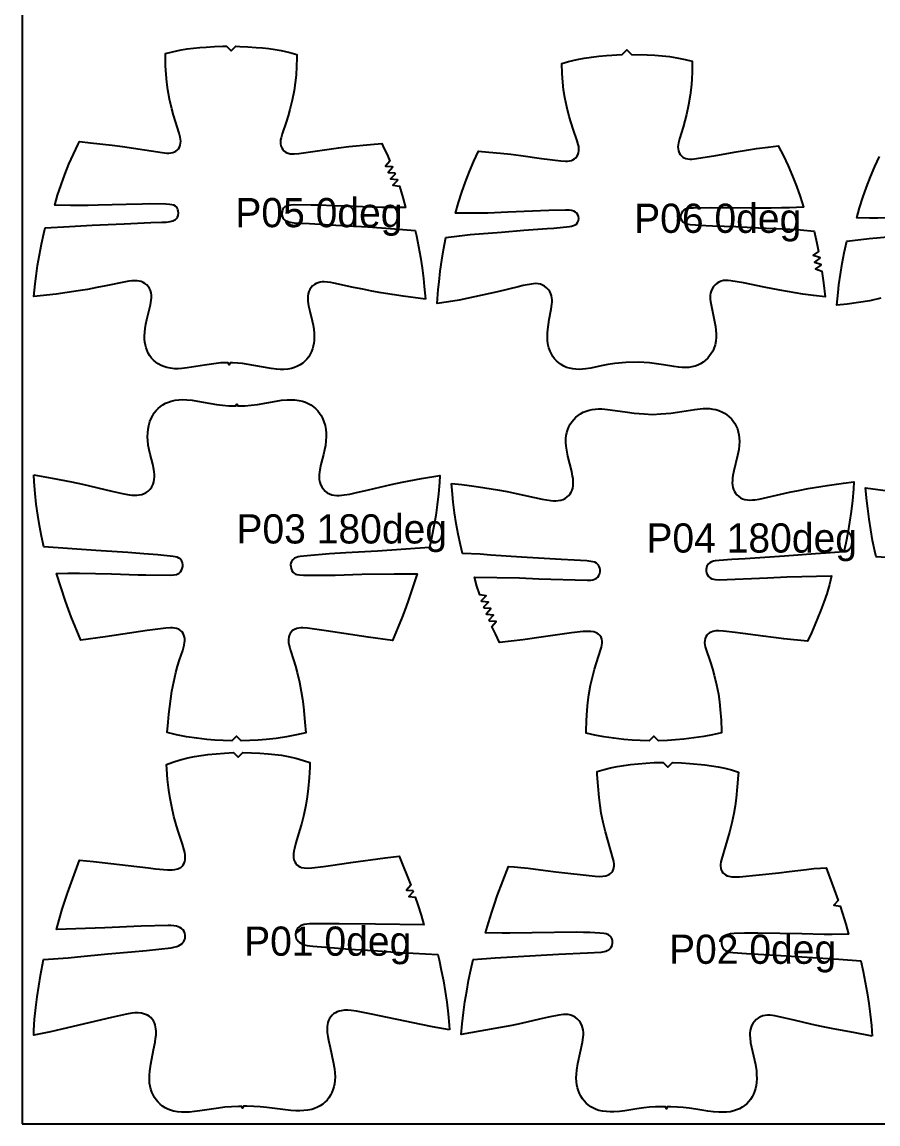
# Model space of a CAD drawing. Header units: millimetres. Extents: x 0 to 2000, y 0 to 1032.
# Drawn here: x 0 to 366.4, y 0 to 471.8 of the extents above; entities that cross this region are included whole.
import ezdxf

# ---------------------------------------------------------------- set-up
doc = ezdxf.new("R2010")
doc.units = ezdxf.units.MM
for name, color, linetype in [('ANNOTATION', 3, 'Continuous'), ('LEATHER', 1, 'Continuous'), ('PIECES', 5, 'Continuous')]:
    doc.layers.add(name, color=color, linetype=linetype)

msp = doc.modelspace()

# ---------------------------------------------------------------- linework, layer by layer
at = {"layer": 'LEATHER'}
msp.add_lwpolyline([(0, 0), (2000, 0), (2000, 1000), (0, 1000)], close=True, dxfattribs=at)
at = {"layer": 'PIECES'}
for points in [[(172.72, 353.19), (163.18, 354.41), (158.47, 355.09), (153.78, 355.84), (149.79, 356.57), (145.82, 357.36), (141.85, 358.19), (133.53, 360.04), (132.15, 360.3), (130.75, 360.48), (129.35, 360.54), (128.47, 360.5), (127.6, 360.38), (126.75, 360.16), (125.94, 359.85), (125.18, 359.42), (124.41, 358.81), (123.76, 358.08), (123.23, 357.26), (122.82, 356.37), (122.52, 355.38), (122.36, 354.37), (122.32, 353.34), (122.36, 352.3), (122.49, 351.26), (122.67, 350.23), (123.17, 348), (124.19, 343.92), (124.57, 342.04), (124.86, 340.14), (125, 338.6), (125.06, 337.05), (125.01, 335.5), (124.88, 334.27), (124.67, 333.04), (124.35, 331.84), (123.93, 330.68), (123.38, 329.54), (122.73, 328.47), (121.96, 327.48), (121.1, 326.58), (120.14, 325.76), (119.04, 325.01), (117.86, 324.39), (116.62, 323.89), (115.33, 323.52), (113.74, 323.22), (112.13, 323.08), (110.5, 323.08), (108.88, 323.18), (106.63, 323.47), (99.23, 324.78), (94.31, 325.54), (92.34, 325.77), (90.14, 325.89), (89.08, 325.88), (88.68, 325.08), (88.28, 325.89), (87.23, 325.91), (85.03, 325.82), (83.05, 325.61), (78.13, 324.91), (70.71, 323.7), (68.45, 323.44), (66.83, 323.35), (65.21, 323.38), (63.6, 323.54), (62.01, 323.86), (60.73, 324.25), (59.49, 324.76), (58.32, 325.4), (57.23, 326.16), (56.28, 326.99), (55.43, 327.91), (54.68, 328.91), (54.03, 329.98), (53.5, 331.12), (53.09, 332.29), (52.79, 333.5), (52.59, 334.72), (52.48, 335.96), (52.45, 337.51), (52.53, 339.06), (52.69, 340.6), (53, 342.49), (53.41, 344.37), (54.48, 348.43), (55.01, 350.65), (55.2, 351.69), (55.34, 352.73), (55.4, 353.76), (55.37, 354.79), (55.22, 355.81), (54.94, 356.8), (54.54, 357.7), (54.02, 358.52), (53.38, 359.26), (52.62, 359.88), (51.86, 360.32), (51.06, 360.64), (50.21, 360.87), (49.34, 361), (48.46, 361.06), (47.06, 361.01), (45.66, 360.85), (44.28, 360.61), (35.93, 358.86), (31.95, 358.08), (27.97, 357.34), (23.98, 356.67), (19.27, 355.97), (14.55, 355.35), (5, 354.25), (5.59, 359.68), (6.01, 363.01), (6.66, 367.61), (7.41, 372.19), (8.28, 376.71), (9.26, 381.2), (9.86, 383.62), (20.37, 384.29), (30.08, 384.8), (43.73, 385.46), (55.12, 385.92), (59.89, 386.07), (61.63, 386.17), (63.35, 386.39), (64.58, 386.68), (65.15, 386.92), (65.67, 387.25), (66.15, 387.73), (66.52, 388.29), (66.78, 388.93), (66.95, 389.91), (66.89, 390.9), (66.76, 391.46), (66.55, 391.98), (66.24, 392.46), (65.66, 392.97), (64.96, 393.33), (64.08, 393.58), (63.18, 393.72), (61.58, 393.81), (54.52, 393.89), (51.37, 393.87), (44.59, 393.73), (32.56, 393.35), (28.35, 393.25), (24.15, 393.2), (20.79, 393.22), (14.06, 393.37), (15.25, 397.61), (16.68, 402.07), (18.26, 406.49), (20.03, 410.91), (21.96, 415.27), (24.04, 419.56), (24.59, 420.6), (29.34, 420.13), (38.64, 419.1), (43.04, 418.52), (60.01, 415.9), (61.99, 415.7), (62.85, 415.69), (63.7, 415.75), (64.53, 415.91), (65.21, 416.17), (65.85, 416.52), (66.42, 416.97), (66.92, 417.51), (67.38, 418.24), (67.7, 419.04), (67.88, 419.89), (67.93, 420.77), (67.88, 421.63), (67.73, 422.5), (67.28, 424.21), (65.67, 429.21), (64.84, 431.93), (64.1, 434.67), (63.15, 438.73), (62.39, 442.83), (61.94, 446.1), (61.63, 449.38), (61.43, 453.11), (61.4, 456.86), (61.45, 458.27), (64.45, 459.08), (68.06, 459.85), (70.73, 460.29), (73.41, 460.62), (76.1, 460.88), (78.79, 461.08), (82.35, 461.29), (85.92, 461.43), (87.54, 461.45), (89.53, 459.44), (91.54, 461.43), (93.17, 461.38), (96.73, 461.2), (100.29, 460.95), (102.98, 460.71), (105.67, 460.42), (108.34, 460.05), (111, 459.58), (114.61, 458.76), (117.6, 457.92), (117.63, 456.5), (117.55, 452.76), (117.3, 449.02), (116.95, 445.75), (116.46, 442.49), (115.65, 438.4), (114.65, 434.35), (113.86, 431.61), (113, 428.91), (111.33, 423.93), (110.86, 422.23), (110.7, 421.36), (110.63, 420.49), (110.68, 419.62), (110.85, 418.77), (111.16, 417.96), (111.61, 417.22), (112.1, 416.68), (112.66, 416.22), (113.3, 415.86), (113.98, 415.6), (114.81, 415.42), (115.66, 415.35), (116.51, 415.36), (118.49, 415.53), (135.5, 417.94), (139.9, 418.46), (149.22, 419.37), (153.97, 419.78), (154.51, 418.73), (156.54, 414.42), (157.46, 412.27), (155.64, 410.14), (158.43, 409.97), (158.61, 409.5), (156.73, 407.44), (159.51, 407.17), (159.69, 406.7), (157.77, 404.67), (160.55, 404.35), (160.71, 403.88), (158.75, 401.89), (161.52, 401.52), (163.02, 396.67), (164.15, 392.42), (157.42, 392.35), (154.07, 392.38), (149.86, 392.48), (133.64, 393.16), (126.86, 393.39), (123.71, 393.45), (116.64, 393.46), (115.05, 393.39), (114.14, 393.26), (113.26, 393.02), (112.56, 392.67), (111.97, 392.17), (111.66, 391.7), (111.44, 391.17), (111.3, 390.62), (111.23, 389.63), (111.38, 388.65), (111.63, 388.01), (112, 387.44), (112.47, 386.95), (112.99, 386.61), (113.56, 386.37), (114.78, 386.07), (116.5, 385.83), (118.24, 385.7), (123, 385.49), (134.39, 384.89), (148.03, 384.06), (157.73, 383.42), (168.23, 382.61), (168.8, 380.19), (169.73, 375.69), (170.54, 371.16), (171.23, 366.56), (171.82, 361.96), (172.2, 358.63), (172.72, 353.19)], [(256.9, 457.89), (258.86, 459.92), (260.9, 457.96), (267.67, 457.76), (270.84, 457.59), (273.99, 457.34), (277.14, 456.99), (280.27, 456.5), (283.89, 455.74), (286.81, 454.98), (286.86, 450.74), (286.71, 447), (286.45, 443.72), (286.05, 440.45), (285.35, 436.33), (284.46, 432.26), (283.76, 429.5), (282.97, 426.78), (281.42, 421.76), (281, 420.05), (280.86, 419.18), (280.8, 418.31), (280.85, 417.44), (281.02, 416.58), (281.33, 415.76), (281.78, 415.02), (282.28, 414.46), (282.86, 414.01), (283.51, 413.65), (284.21, 413.39), (285.06, 413.21), (285.93, 413.14), (286.8, 413.15), (288.75, 413.33), (296.97, 414.68), (305.7, 416.25), (310.08, 416.95), (314.47, 417.58), (319.37, 418.22), (323.75, 418.73), (325.94, 414.52), (328, 410.22), (329.89, 405.85), (331.6, 401.49), (333.16, 397.06), (334.55, 392.6), (328.48, 392.31), (325.14, 392.21), (320.67, 392.15), (312.14, 392.15), (294.57, 392.25), (287.42, 392.17), (285.85, 392.09), (284.88, 391.96), (283.95, 391.67), (283.26, 391.27), (282.68, 390.72), (282.27, 390.02), (282.02, 389.23), (281.95, 388.39), (282.08, 387.56), (282.45, 386.77), (283.03, 386.11), (283.6, 385.74), (284.23, 385.47), (285.12, 385.26), (286.03, 385.15), (292.67, 384.71), (295.56, 384.57), (305.55, 384.24), (315.23, 383.73), (328.65, 383.16), (333.24, 382.85), (339.07, 382.31), (340.27, 377.11), (340.97, 373.59), (338.74, 371.91), (341.42, 371.13), (341.51, 370.64), (339.25, 368.98), (341.93, 368.17), (342, 367.68), (339.71, 366.07), (342.37, 365.2), (343.07, 360.11), (343.75, 354.21), (338.83, 354.72), (334.26, 355.32), (330.96, 355.85), (324.39, 357.04), (317.76, 358.29), (308.92, 360.17), (303.38, 361.03), (302.33, 361.15), (301.27, 361.2), (300.23, 361.1), (299.27, 360.86), (298.36, 360.47), (297.52, 359.95), (296.75, 359.32), (296.01, 358.51), (295.4, 357.6), (294.96, 356.6), (294.73, 355.74), (294.6, 354.86), (294.57, 353.97), (294.61, 353.08), (294.7, 352.18), (295.08, 349.98), (296.06, 345.68), (296.49, 343.55), (296.84, 341.4), (297.02, 339.88), (297.11, 338.35), (297.1, 336.82), (296.96, 335.2), (296.65, 333.6), (296.17, 332.05), (295.67, 330.91), (295.06, 329.82), (294.35, 328.81), (293.55, 327.86), (292.65, 327), (291.62, 326.19), (290.51, 325.5), (289.33, 324.93), (288.1, 324.49), (286.75, 324.15), (285.38, 323.95), (283.99, 323.87), (282.59, 323.88), (281.2, 323.98), (278.98, 324.26), (274.58, 325.03), (271.61, 325.51), (268.64, 325.88), (263.9, 326.19), (258.5, 326.09), (253.77, 325.62), (250.81, 325.15), (247.87, 324.57), (243.5, 323.64), (241.29, 323.28), (239.9, 323.14), (238.5, 323.08), (237.11, 323.11), (235.73, 323.26), (234.37, 323.55), (233.12, 323.95), (231.93, 324.48), (230.8, 325.13), (229.74, 325.9), (228.81, 326.73), (227.97, 327.65), (227.23, 328.64), (226.59, 329.7), (226.05, 330.83), (225.51, 332.36), (225.15, 333.95), (224.95, 335.56), (224.88, 337.09), (224.92, 338.62), (225.05, 340.15), (225.32, 342.31), (225.68, 344.45), (226.51, 348.79), (226.81, 350.99), (226.87, 351.89), (226.88, 352.79), (226.81, 353.68), (226.66, 354.56), (226.4, 355.41), (225.92, 356.39), (225.28, 357.28), (224.51, 358.06), (223.72, 358.66), (222.86, 359.15), (221.94, 359.51), (220.98, 359.72), (219.93, 359.78), (218.88, 359.7), (214.55, 358.93), (212.32, 358.49), (203.55, 356.3), (196.97, 354.81), (190.44, 353.4), (187.17, 352.76), (182.62, 351.99), (177.72, 351.31), (178.19, 357.23), (178.52, 360.57), (179.04, 365.18), (179.66, 369.78), (180.4, 374.32), (181.41, 379.56), (187.22, 380.3), (191.8, 380.77), (205.19, 381.8), (214.85, 382.65), (224.82, 383.34), (227.71, 383.58), (234.32, 384.25), (235.23, 384.39), (236.11, 384.63), (236.73, 384.92), (237.29, 385.31), (237.85, 385.99), (238.19, 386.8), (238.29, 387.63), (238.19, 388.47), (237.92, 389.24), (237.48, 389.93), (236.88, 390.46), (236.18, 390.84), (235.24, 391.09), (234.26, 391.19), (232.69, 391.21), (225.54, 391.05), (207.99, 390.33), (199.47, 390.03), (194.99, 389.94), (191.65, 389.92), (185.57, 390), (186.81, 394.51), (188.21, 398.98), (189.77, 403.41), (191.51, 407.84), (193.41, 412.21), (195.46, 416.49), (199.85, 416.13), (204.77, 415.66), (209.18, 415.19), (213.58, 414.64), (222.36, 413.38), (230.63, 412.32), (232.58, 412.2), (233.45, 412.22), (234.31, 412.32), (235.15, 412.53), (235.85, 412.82), (236.48, 413.2), (237.05, 413.67), (237.53, 414.24), (237.95, 415), (238.23, 415.83), (238.37, 416.7), (238.39, 417.57), (238.3, 418.44), (238.14, 419.3), (237.65, 421), (235.93, 425.95), (235.05, 428.65), (234.25, 431.38), (233.21, 435.42), (232.37, 439.51), (231.86, 442.76), (231.48, 446.04), (231.21, 449.77), (231.11, 454.01), (234, 454.87), (237.59, 455.75), (240.7, 456.35), (243.83, 456.81), (246.98, 457.17), (250.14, 457.45), (256.9, 457.89)], [(5, 277.92), (12.92, 276.51), (21.11, 274.92), (25.84, 273.91), (38.45, 270.94), (43.62, 269.83), (45.95, 269.43), (47.01, 269.29), (48.08, 269.21), (49.15, 269.2), (50.21, 269.3), (51.25, 269.52), (52.25, 269.87), (53.19, 270.36), (54.05, 270.97), (54.91, 271.83), (55.6, 272.81), (56.13, 273.89), (56.45, 274.91), (56.63, 275.95), (56.71, 277.01), (56.69, 278.09), (56.59, 279.16), (56.43, 280.23), (55.97, 282.43), (54.85, 286.78), (54.41, 288.7), (54.06, 290.65), (53.84, 292.61), (53.75, 294.23), (53.78, 295.85), (53.93, 297.46), (54.24, 299.12), (54.72, 300.73), (55.36, 302.29), (55.95, 303.39), (56.63, 304.44), (57.4, 305.43), (58.26, 306.33), (59.21, 307.15), (60.29, 307.91), (61.44, 308.56), (62.64, 309.09), (63.9, 309.51), (65.52, 309.88), (67.17, 310.08), (68.84, 310.15), (70.51, 310.1), (72.84, 309.88), (75.16, 309.53), (83.24, 308.09), (85.88, 307.72), (88.53, 307.48), (90.81, 307.42), (91.59, 307.44), (91.99, 308.24), (92.39, 307.44), (93.16, 307.41), (95.44, 307.47), (98.1, 307.7), (100.74, 308.06), (108.82, 309.49), (111.14, 309.83), (113.47, 310.04), (115.14, 310.09), (116.81, 310.02), (118.46, 309.81), (120.08, 309.44), (121.33, 309.02), (122.54, 308.48), (123.69, 307.83), (124.77, 307.07), (125.71, 306.25), (126.57, 305.34), (127.34, 304.35), (128.02, 303.3), (128.6, 302.19), (129.24, 300.64), (129.71, 299.02), (130.02, 297.37), (130.17, 295.75), (130.19, 294.13), (130.1, 292.51), (129.86, 290.55), (129.52, 288.61), (129.07, 286.68), (127.94, 282.33), (127.48, 280.14), (127.31, 279.07), (127.21, 278), (127.19, 276.92), (127.26, 275.86), (127.44, 274.82), (127.76, 273.8), (128.28, 272.72), (128.98, 271.73), (129.83, 270.88), (130.69, 270.26), (131.62, 269.77), (132.62, 269.41), (133.66, 269.19), (134.73, 269.09), (135.79, 269.09), (136.86, 269.18), (137.93, 269.31), (140.26, 269.71), (142.58, 270.18), (148.27, 271.46), (158.05, 273.74), (162.78, 274.74), (170.98, 276.31), (178.9, 277.7), (178.72, 274.68), (178.29, 269.73), (177.76, 265.11), (177.11, 260.51), (176.35, 255.98), (175.47, 251.46), (174.46, 246.88), (152.23, 245.3), (138.58, 244.49), (131.64, 244.04), (122.12, 243.25), (119.06, 242.95), (118.23, 242.81), (117.43, 242.58), (116.67, 242.22), (116.15, 241.86), (115.7, 241.4), (115.35, 240.87), (115.09, 240.16), (114.99, 239.4), (115.02, 238.63), (115.19, 237.79), (115.5, 236.99), (115.96, 236.28), (116.58, 235.72), (117.09, 235.44), (117.63, 235.26), (118.77, 235.06), (120.44, 234.96), (130.86, 234.99), (134.02, 235.02), (145.53, 235.33), (159.25, 235.58), (164.25, 235.59), (169.09, 235.54), (165.1, 223.6), (163.86, 220.05), (162.66, 216.92), (158.62, 207.02), (148.11, 208.49), (130.14, 211.11), (122.17, 212.22), (120.14, 212.36), (119.29, 212.35), (118.44, 212.27), (117.6, 212.1), (116.67, 211.75), (115.84, 211.21), (115.24, 210.63), (114.77, 209.94), (114.42, 209.18), (114.2, 208.41), (114.09, 207.62), (114.08, 206.81), (114.13, 206.01), (114.32, 204.9), (114.59, 203.8), (114.92, 202.72), (116.25, 198.69), (117.09, 195.98), (117.83, 193.23), (118.75, 189.22), (119.5, 185.18), (120, 181.92), (120.44, 178.65), (120.81, 175.33), (121.13, 172.01), (121.44, 167.53), (117.56, 166.59), (113.17, 165.74), (108.85, 165.1), (104.52, 164.63), (101.04, 164.34), (97.55, 164.15), (93.8, 164.04), (91.81, 166.04), (89.8, 164.04), (86.06, 164.16), (82.57, 164.37), (79.1, 164.66), (74.76, 165.14), (70.44, 165.79), (66.06, 166.66), (62.18, 167.6), (62.5, 172.09), (62.82, 175.41), (63.21, 178.72), (63.65, 181.99), (64.16, 185.25), (64.93, 189.29), (65.85, 193.3), (66.6, 196.04), (67.45, 198.76), (68.79, 202.77), (69.12, 203.86), (69.39, 204.95), (69.58, 206.07), (69.64, 206.87), (69.63, 207.67), (69.52, 208.47), (69.3, 209.24), (68.96, 210), (68.48, 210.69), (67.89, 211.27), (67.06, 211.81), (66.13, 212.16), (65.29, 212.34), (64.45, 212.42), (63.59, 212.43), (61.56, 212.29), (53.59, 211.21), (35.61, 208.63), (25.1, 207.19), (21.09, 217.1), (19.89, 220.24), (18.66, 223.78), (14.7, 235.74), (19.54, 235.78), (24.54, 235.76), (38.26, 235.47), (49.77, 235.13), (52.93, 235.09), (63.35, 235.04), (65.02, 235.13), (66.16, 235.32), (66.7, 235.51), (67.21, 235.78), (67.83, 236.34), (68.3, 237.05), (68.61, 237.85), (68.78, 238.69), (68.81, 239.46), (68.71, 240.22), (68.45, 240.93), (68.1, 241.46), (67.66, 241.92), (67.14, 242.29), (66.38, 242.64), (65.58, 242.87), (64.75, 243.02), (58.07, 243.66), (52.17, 244.14), (45.23, 244.61), (31.59, 245.46), (9.36, 247.09), (8.36, 251.67), (7.49, 256.19), (6.74, 260.73), (6.1, 265.33), (5.58, 269.94), (5.17, 274.9), (5, 277.92)], [(183.9, 274.22), (188.33, 273.75), (191.43, 273.37), (195.39, 272.81), (203.53, 271.5), (207.71, 270.75), (211.5, 270), (222.68, 267.51), (224.53, 267.17), (226.4, 266.92), (227.46, 266.84), (228.51, 266.82), (229.57, 266.89), (230.6, 267.08), (231.61, 267.4), (232.55, 267.85), (233.42, 268.45), (234.07, 269.06), (234.63, 269.75), (235.1, 270.51), (235.47, 271.32), (235.76, 272.29), (235.93, 273.28), (235.99, 274.29), (235.96, 275.3), (235.86, 276.32), (235.71, 277.33), (235.31, 279.33), (233.66, 285.9), (233.15, 288.56), (232.93, 290.2), (232.82, 291.84), (232.86, 293.49), (233, 294.78), (233.26, 296.05), (233.63, 297.28), (234.11, 298.48), (234.7, 299.61), (235.39, 300.67), (236.17, 301.66), (237.06, 302.56), (238.03, 303.38), (239.12, 304.11), (240.28, 304.73), (241.5, 305.24), (242.76, 305.62), (244.08, 305.9), (245.43, 306.07), (246.79, 306.14), (248.15, 306.13), (249.51, 306.05), (251.77, 305.81), (259.18, 304.69), (262.09, 304.33), (266.38, 304), (269.9, 303.83), (273.43, 304.02), (277.72, 304.39), (280.63, 304.77), (288.02, 305.95), (290.28, 306.21), (291.64, 306.29), (293, 306.32), (294.36, 306.26), (295.71, 306.1), (297.04, 305.83), (298.3, 305.46), (299.52, 304.96), (300.68, 304.35), (301.78, 303.62), (302.76, 302.82), (303.65, 301.92), (304.45, 300.94), (305.14, 299.88), (305.74, 298.76), (306.23, 297.56), (306.61, 296.33), (306.87, 295.06), (307.03, 293.78), (307.08, 292.13), (306.98, 290.48), (306.78, 288.84), (306.29, 286.18), (304.69, 279.59), (304.3, 277.6), (304.16, 276.58), (304.07, 275.57), (304.05, 274.55), (304.11, 273.54), (304.29, 272.55), (304.59, 271.59), (304.96, 270.78), (305.44, 270.02), (306.01, 269.34), (306.66, 268.73), (307.53, 268.14), (308.48, 267.7), (309.49, 267.39), (310.53, 267.21), (311.58, 267.14), (312.64, 267.16), (313.69, 267.25), (315.56, 267.52), (317.4, 267.88), (328.57, 270.45), (332.35, 271.23), (336.53, 272.01), (344.66, 273.39), (348.62, 273.98), (351.71, 274.38), (356.14, 274.89), (355.95, 271.84), (355.5, 266.89), (354.95, 262.27), (354.28, 257.68), (353.5, 253.14), (352.61, 248.63), (351.78, 244.93), (344.12, 244.46), (339.64, 244.14), (326.44, 243.12), (309.5, 242), (303.87, 241.66), (298.44, 241.27), (296.75, 241.09), (295.94, 240.92), (295.16, 240.67), (294.44, 240.29), (293.93, 239.88), (293.51, 239.38), (293.19, 238.81), (292.98, 238.15), (292.89, 237.46), (292.9, 236.77), (293.06, 235.89), (293.38, 235.07), (293.88, 234.35), (294.54, 233.77), (295.26, 233.41), (296.05, 233.2), (296.86, 233.08), (298.5, 233.02), (319.12, 233.83), (327.44, 234.23), (346.59, 234.73), (345.62, 230.91), (344.46, 227.02), (343.26, 223.46), (341.95, 219.94), (340.72, 216.83), (339.42, 213.76), (337.9, 210.33), (336.19, 206.68), (326.18, 207.77), (317.26, 208.89), (305.33, 210.49), (300.29, 211.04), (298.26, 211.13), (296.98, 211.08), (295.73, 210.87), (295, 210.63), (294.31, 210.3), (293.7, 209.87), (293.16, 209.34), (292.7, 208.61), (292.39, 207.8), (292.23, 206.95), (292.21, 206.05), (292.31, 205.17), (292.5, 204.29), (292.76, 203.41), (294.7, 197.57), (295.54, 194.86), (296.32, 192.12), (297.31, 188.07), (298.1, 183.97), (298.57, 180.71), (298.92, 177.44), (299.25, 172.91), (299.4, 168.38), (299.4, 167.47), (295.63, 166.65), (291.88, 165.95), (287.57, 165.28), (283.24, 164.76), (279.76, 164.43), (276.28, 164.2), (272.5, 164.06), (270.49, 166.05), (268.5, 164.04), (264.61, 164.16), (261.12, 164.36), (257.65, 164.66), (253.31, 165.15), (249, 165.79), (245.24, 166.46), (241.46, 167.25), (241.45, 168.15), (241.57, 172.69), (241.87, 177.22), (242.19, 180.49), (242.63, 183.76), (243.39, 187.86), (244.35, 191.92), (245.11, 194.66), (245.93, 197.38), (247.83, 203.24), (248.07, 204.11), (248.26, 205), (248.36, 205.88), (248.33, 206.78), (248.16, 207.63), (247.85, 208.44), (247.37, 209.16), (246.84, 209.69), (246.22, 210.12), (245.53, 210.44), (244.8, 210.67), (243.54, 210.87), (242.27, 210.91), (240.24, 210.81), (235.2, 210.22), (223.29, 208.53), (214.37, 207.34), (204.37, 206.17), (202.63, 209.81), (201.16, 213.05), (202.96, 215.18), (200.17, 215.34), (199.98, 215.8), (201.81, 217.91), (199.02, 218.11), (198.84, 218.58), (200.71, 220.65), (197.93, 220.9), (197.75, 221.37), (199.66, 223.41), (196.89, 223.72), (196.72, 224.19), (198.68, 226.19), (195.91, 226.55), (194.76, 230.33), (193.75, 234.14), (212.91, 233.78), (221.23, 233.45), (241.86, 232.81), (243.49, 232.88), (244.31, 233), (245.09, 233.22), (245.81, 233.59), (246.47, 234.17), (246.96, 234.89), (247.28, 235.72), (247.42, 236.59), (247.43, 237.29), (247.34, 237.97), (247.12, 238.63), (246.8, 239.2), (246.37, 239.69), (245.86, 240.1), (245.14, 240.48), (244.36, 240.72), (243.55, 240.88), (241.85, 241.05), (236.42, 241.4), (230.78, 241.69), (213.84, 242.68), (200.63, 243.6), (196.15, 243.89), (188.49, 244.3), (187.63, 247.99), (186.7, 252.5), (185.88, 257.03), (185.18, 261.62), (184.6, 266.23), (184.11, 271.18), (183.9, 274.22)], [(183.02, 40.28), (175.76, 41.58), (170.87, 42.53), (149.59, 46.99), (143.14, 48.27), (140.84, 48.6), (139.44, 48.7), (138.03, 48.68), (136.64, 48.5), (135.77, 48.28), (134.93, 47.98), (134.13, 47.6), (133.39, 47.12), (132.71, 46.55), (132.12, 45.89), (131.62, 45.14), (131.23, 44.32), (130.95, 43.47), (130.75, 42.58), (130.64, 41.67), (130.6, 40.75), (130.67, 39.12), (130.87, 37.51), (131.17, 35.9), (131.86, 32.72), (133.26, 26.62), (133.77, 23.66), (133.95, 21.93), (134.02, 20.2), (133.95, 18.46), (133.77, 17.16), (133.5, 15.89), (133.11, 14.64), (132.62, 13.43), (132.04, 12.3), (131.35, 11.24), (130.56, 10.24), (129.69, 9.33), (128.72, 8.51), (127.63, 7.77), (126.47, 7.15), (125.25, 6.64), (123.99, 6.24), (122.34, 5.89), (120.66, 5.7), (118.97, 5.63), (117.27, 5.67), (115.05, 5.83), (112.84, 6.07), (104.75, 7.07), (101.96, 7.34), (99.16, 7.52), (96.18, 7.58), (94.82, 7.55), (94.43, 6.74), (94.02, 7.54), (92.65, 7.53), (89.67, 7.4), (86.88, 7.14), (84.1, 6.8), (76.04, 5.59), (73.83, 5.29), (71.62, 5.08), (69.92, 5), (68.23, 5.02), (66.55, 5.17), (64.88, 5.48), (63.61, 5.84), (62.39, 6.32), (61.21, 6.91), (60.1, 7.63), (59.11, 8.42), (58.21, 9.31), (57.4, 10.28), (56.69, 11.33), (56.07, 12.44), (55.55, 13.64), (55.13, 14.88), (54.82, 16.14), (54.62, 17.44), (54.5, 19.17), (54.52, 20.9), (54.66, 22.64), (55.1, 25.61), (56.33, 31.74), (56.94, 34.95), (57.2, 36.56), (57.36, 38.17), (57.39, 39.8), (57.32, 40.72), (57.19, 41.63), (56.97, 42.51), (56.66, 43.36), (56.25, 44.16), (55.73, 44.91), (55.12, 45.55), (54.44, 46.1), (53.68, 46.56), (52.87, 46.92), (52.02, 47.2), (51.15, 47.4), (49.75, 47.54), (48.35, 47.52), (46.94, 47.39), (44.66, 47), (38.24, 45.55), (17.08, 40.54), (12.22, 39.47), (5, 37.98), (5.07, 40.04), (5.38, 44.93), (5.84, 49.82), (6.43, 54.44), (7.12, 59.04), (7.87, 63.58), (8.69, 68.11), (9.15, 70.37), (19.69, 71.16), (23.68, 71.52), (36.7, 72.8), (46.91, 73.67), (53.35, 74.31), (63.8, 75.48), (65.04, 75.7), (66.25, 76.03), (67.02, 76.32), (67.75, 76.69), (68.42, 77.17), (68.9, 77.65), (69.29, 78.19), (69.59, 78.79), (69.78, 79.44), (69.86, 80.11), (69.85, 80.79), (69.7, 81.63), (69.39, 82.42), (68.91, 83.14), (68.29, 83.74), (67.61, 84.16), (66.88, 84.46), (66.11, 84.66), (64.93, 84.84), (63.73, 84.92), (62.53, 84.92), (51.03, 84.62), (35.47, 83.99), (14.78, 83.24), (15.88, 87.37), (17.2, 91.91), (18.3, 95.41), (19.48, 98.88), (24.6, 112.89), (30.62, 112.36), (45.39, 110.72), (54.16, 109.6), (57.18, 109.27), (62.2, 108.81), (64.2, 108.78), (65.43, 108.9), (66.63, 109.19), (67.31, 109.48), (67.94, 109.85), (68.51, 110.32), (68.99, 110.88), (69.42, 111.63), (69.7, 112.44), (69.85, 113.29), (69.89, 114.17), (69.82, 115.22), (69.65, 116.26), (69.41, 117.29), (68.65, 119.8), (66.95, 124.95), (66.14, 127.65), (65.03, 131.69), (64.08, 135.78), (63.42, 139.33), (62.88, 142.9), (62.33, 147.43), (61.93, 151.97), (61.83, 153.96), (64.5, 154.96), (67.73, 155.97), (71.01, 156.81), (73.82, 157.36), (76.66, 157.81), (79.51, 158.17), (83.06, 158.53), (86.62, 158.8), (90.46, 158.99), (92.48, 157.01), (94.46, 159.04), (98.3, 158.96), (101.86, 158.77), (105.43, 158.5), (108.28, 158.21), (111.13, 157.84), (113.96, 157.36), (117.26, 156.61), (120.51, 155.68), (123.21, 154.75), (123.16, 152.76), (122.88, 148.21), (122.44, 143.67), (122, 140.09), (121.43, 136.52), (120.59, 132.41), (119.58, 128.34), (118.84, 125.62), (117.27, 120.42), (116.58, 117.9), (116.36, 116.86), (116.22, 115.82), (116.18, 114.76), (116.24, 113.89), (116.41, 113.04), (116.72, 112.24), (117.16, 111.5), (117.66, 110.96), (118.24, 110.5), (118.88, 110.14), (119.57, 109.87), (120.77, 109.61), (122, 109.53), (124, 109.61), (129.01, 110.19), (132.03, 110.61), (140.76, 111.95), (155.48, 113.97), (161.48, 114.66), (166.41, 102.23), (164.52, 100.16), (167.3, 99.89), (167.47, 99.42), (165.55, 97.39), (168.33, 97.07), (169.42, 93.88), (170.86, 89.37), (172.07, 85.27), (151.37, 85.48), (135.79, 85.71), (124.29, 85.72), (123.09, 85.68), (121.9, 85.58), (120.72, 85.37), (119.96, 85.14), (119.23, 84.82), (118.57, 84.39), (117.96, 83.78), (117.5, 83.04), (117.21, 82.24), (117.09, 81.4), (117.09, 80.72), (117.18, 80.05), (117.39, 79.41), (117.71, 78.81), (118.12, 78.28), (118.61, 77.82), (119.29, 77.36), (120.03, 77), (120.8, 76.73), (122.03, 76.44), (123.27, 76.25), (124.52, 76.11), (133.75, 75.35), (140.2, 74.87), (150.43, 74.27), (163.48, 73.33), (167.48, 73.07), (178.03, 72.56), (178.55, 70.3), (179.49, 65.8), (180.36, 61.28), (181.17, 56.69), (181.87, 52.09), (182.46, 47.22), (182.9, 42.33), (183.02, 40.28)], [(363.91, 37.58), (355.98, 39.17), (347.17, 40.77), (342.3, 41.7), (338.29, 42.59), (330.49, 44.48), (326.67, 45.36), (322.24, 46.23), (320.2, 46.51), (319.18, 46.55), (318.17, 46.48), (317.11, 46.25), (316.11, 45.87), (315.17, 45.35), (314.31, 44.7), (313.5, 43.89), (312.83, 42.97), (312.31, 41.96), (311.96, 40.98), (311.74, 39.97), (311.62, 38.94), (311.59, 37.9), (311.64, 36.86), (311.91, 34.76), (313.92, 25.52), (314.35, 22.68), (314.48, 21.04), (314.52, 19.41), (314.42, 17.78), (314.24, 16.47), (313.96, 15.18), (313.57, 13.91), (313.07, 12.69), (312.5, 11.59), (311.84, 10.54), (311.08, 9.57), (310.23, 8.67), (309.3, 7.87), (308.23, 7.13), (307.11, 6.5), (305.92, 6), (304.69, 5.6), (303.12, 5.26), (301.53, 5.06), (299.92, 5), (298.31, 5.04), (295.97, 5.23), (293.63, 5.54), (288.44, 6.39), (285.56, 6.81), (283.05, 7.08), (280.53, 7.25), (277.78, 7.34), (276.24, 7.34), (275.84, 6.54), (275.44, 7.34), (273.9, 7.36), (271.15, 7.29), (268.63, 7.13), (266.12, 6.89), (263.24, 6.49), (258.04, 5.68), (255.7, 5.39), (253.35, 5.22), (251.74, 5.19), (250.14, 5.27), (248.55, 5.47), (246.98, 5.83), (245.76, 6.23), (244.57, 6.75), (243.45, 7.38), (242.39, 8.13), (241.46, 8.94), (240.62, 9.85), (239.87, 10.83), (239.22, 11.88), (238.66, 12.98), (238.17, 14.21), (237.79, 15.48), (237.52, 16.77), (237.35, 18.08), (237.27, 19.72), (237.31, 21.35), (237.46, 22.98), (237.91, 25.82), (239.99, 35.04), (240.28, 37.14), (240.34, 38.18), (240.32, 39.22), (240.21, 40.25), (239.99, 41.26), (239.65, 42.24), (239.13, 43.26), (238.47, 44.19), (237.67, 45.01), (236.82, 45.66), (235.88, 46.19), (234.88, 46.58), (233.83, 46.81), (232.81, 46.89), (231.79, 46.86), (229.75, 46.59), (225.31, 45.76), (221.49, 44.91), (213.67, 43.08), (209.66, 42.22), (204.79, 41.33), (195.95, 39.8), (188.02, 38.28), (188.38, 42.81), (188.93, 47.69), (189.59, 52.3), (190.35, 56.89), (191.18, 61.41), (192.08, 65.93), (193.07, 70.48), (202.57, 71.13), (229.7, 72.67), (242.07, 73.22), (247.88, 73.59), (249.28, 73.8), (249.93, 73.97), (250.55, 74.21), (251.13, 74.53), (251.65, 74.94), (252.21, 75.63), (252.6, 76.44), (252.8, 77.39), (252.79, 78.37), (252.61, 79.17), (252.25, 79.91), (251.69, 80.52), (251, 80.98), (250.04, 81.35), (249.03, 81.56), (247.38, 81.76), (243.05, 81.97), (240.38, 82.03), (237.29, 82.05), (218.43, 81.88), (208.85, 81.68), (205.51, 81.67), (198.45, 81.82), (199.67, 86.17), (201.06, 90.69), (202.22, 94.17), (203.44, 97.63), (208.27, 110.23), (210.7, 110.09), (213.59, 109.85), (216.69, 109.48), (224.12, 108.49), (228.46, 107.95), (245.36, 106.09), (247.39, 105.99), (248.67, 106.04), (249.92, 106.25), (250.64, 106.49), (251.32, 106.81), (251.93, 107.23), (252.46, 107.76), (252.87, 108.38), (253.17, 109.05), (253.35, 109.77), (253.44, 110.52), (253.44, 111.27), (253.31, 112.36), (253.07, 113.44), (249.8, 125.11), (248.8, 129.09), (247.98, 133.12), (247.48, 136.41), (247.07, 139.71), (246.57, 144.65), (246.2, 149.59), (246.14, 150.91), (249.14, 151.8), (251.94, 152.5), (254.77, 153.08), (257.64, 153.53), (260.53, 153.87), (266.98, 154.47), (270.56, 154.7), (274.42, 154.8), (276.42, 152.79), (278.42, 154.78), (282.29, 154.66), (285.86, 154.4), (292.31, 153.75), (295.2, 153.38), (298.06, 152.91), (300.89, 152.31), (303.68, 151.59), (306.67, 150.67), (306.6, 149.35), (306.19, 144.41), (305.65, 139.48), (305.22, 136.18), (304.69, 132.9), (303.84, 128.88), (302.81, 124.9), (299.44, 113.25), (299.2, 112.18), (299.07, 111.09), (299.06, 110.34), (299.14, 109.59), (299.32, 108.87), (299.61, 108.19), (300.02, 107.58), (300.54, 107.04), (301.15, 106.62), (301.82, 106.29), (302.54, 106.05), (303.79, 105.82), (305.07, 105.76), (307.1, 105.84), (324.01, 107.58), (328.36, 108.08), (335.8, 109.01), (338.9, 109.35), (341.79, 109.58), (344.22, 109.69), (347.72, 100.37), (349.43, 95.67), (347.47, 93.67), (350.24, 93.3), (351.27, 90.1), (352.63, 85.57), (353.82, 81.21), (346.76, 81.12), (343.42, 81.15), (333.84, 81.43), (314.98, 81.75), (311.89, 81.75), (309.22, 81.7), (304.88, 81.53), (303.24, 81.35), (302.23, 81.14), (301.27, 80.78), (300.57, 80.33), (300.01, 79.72), (299.64, 78.99), (299.45, 78.18), (299.43, 77.21), (299.63, 76.25), (300.01, 75.44), (300.56, 74.75), (301.08, 74.33), (301.66, 74.01), (302.28, 73.77), (302.93, 73.59), (304.33, 73.37), (310.13, 72.96), (322.5, 72.31), (349.61, 70.55), (359.1, 69.83), (360.06, 65.26), (360.92, 60.75), (361.72, 56.21), (362.45, 51.61), (363.07, 47), (363.58, 42.12), (363.91, 37.58)]]:
    msp.add_lwpolyline(points, close=True, dxfattribs=at)
for points in [[(370.63, 387.91), (366.38, 387.84), (362.85, 387.84), (357.32, 387.96), (358.5, 392.22), (359.89, 396.7), (361.44, 401.12), (363.17, 405.56), (365.05, 409.94), (367.05, 414.17)], [(367.69, 353.51), (362.93, 352.49), (358.14, 351.65), (353.21, 351.01), (348.75, 350.64), (349.31, 355.94), (349.72, 359.26), (350.35, 363.86), (351.09, 368.45), (351.94, 372.97), (353.04, 378), (362.66, 379.06), (372.39, 379.95)], [(376.13, 242.07), (365.62, 242.88), (365.06, 245.3), (364.13, 249.8), (363.32, 254.33), (362.63, 258.93), (362.04, 263.53), (361.66, 266.86), (361.14, 272.3), (361.14, 272.3), (370.67, 271.08)]]:
    msp.add_lwpolyline(points, dxfattribs=at)

# ---------------------------------------------------------------- texts
at = {"layer": 'ANNOTATION'}
for s, p in [('P05 0deg', (91.3, 383.95)), ('P06 0deg', (262.02, 381.52)), ('P03 180deg', (91.77, 248.53)), ('P04 180deg', (267.27, 244.64)), ('P01 0deg', (95.06, 72.03)), ('P02 0deg', (276.96, 68.56))]:
    msp.add_text(s, height=12.5, dxfattribs=at).set_placement(p)

doc.saveas('drawing.dxf')
